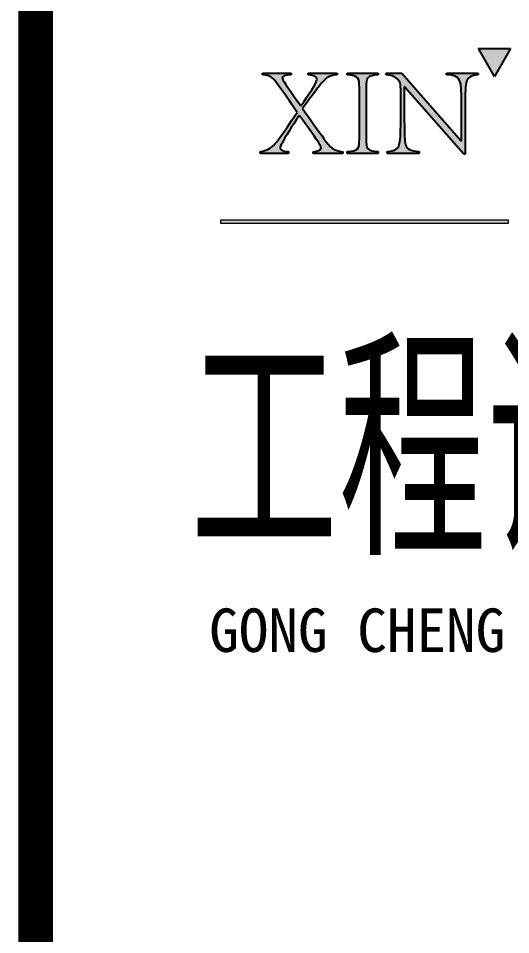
# Model space of a CAD drawing. Extents: x -266287 to 275962, y -324567 to 363765.
# Drawn here: x -82279 to -79564, y 93188 to 98239 of the extents above; entities that cross this region are included whole.
import ezdxf

# ---------------------------------------------------------------- set-up
doc = ezdxf.new("R2010")
doc.units = 0
doc.header["$LTSCALE"] = 1000
doc.layers.get('0').update_dxf_attribs({"linetype": 'CONTINUOUS'})
doc.layers.add('0-TK', color=4, linetype='CONTINUOUS')
doc.layers.add('图层 1', color=7, linetype='CONTINUOUS')
doc.styles.add('-黑体', font='simhei.ttf', dxfattribs={"width": 0.8})

msp = doc.modelspace()

# ---------------------------------------------------------------- hatches: boundary and pattern name
for points in [[(-79565.16342, 98072.10302), (-79653.59902, 97918.69292), (-79742.13797, 98072.10302)], [(-81162.96425, 97128.97368), (-79578.18588, 97128.97368), (-79578.18588, 97107.54519), (-81162.96425, 97107.54519)]]:
    msp.add_hatch(color=256).paths.add_polyline_path(points)
h = msp.add_hatch(color=256)
edge = h.paths.add_edge_path()
edge.add_spline(control_points=[(-80245.91428, 97494.77392), (-80245.91428, 97494.77392), (-80245.91428, 97504.69579), (-80245.91428, 97504.69579)], knot_values=[25, 25, 25, 25, 26, 26, 26, 26], degree=3, periodic=0)
edge.add_spline(control_points=[(-80245.91428, 97504.69579), (-80204.15973, 97507.52077), (-80184.31598, 97521.71457), (-80178.66602, 97541.48941)], knot_values=[0, 0, 0, 0, 1, 1, 1, 1], degree=3, periodic=0)
edge.add_spline(control_points=[(-80178.66602, 97541.48941), (-80173.01606, 97562.74565), (-80170.88011, 97601.67523), (-80170.88011, 97673.16096)], knot_values=[1, 1, 1, 1, 2, 2, 2, 2], degree=3, periodic=0)
edge.add_spline(control_points=[(-80170.88011, 97673.16096), (-80170.88011, 97673.16096), (-80170.88011, 97826.77777), (-80170.88011, 97826.77777)], knot_values=[2, 2, 2, 2, 3, 3, 3, 3], degree=3, periodic=0)
edge.add_spline(control_points=[(-80170.88011, 97826.77777), (-80170.88011, 97889.78857), (-80174.42855, 97886.24012), (-80187.17541, 97901.81195)], knot_values=[3, 3, 3, 3, 4, 4, 4, 4], degree=3, periodic=0)
edge.add_spline(control_points=[(-80187.17541, 97901.81195), (-80199.19879, 97915.97129), (-80214.04715, 97923.75721), (-80251.56424, 97927.99468)], knot_values=[4, 4, 4, 4, 5, 5, 5, 5], degree=3, periodic=0)
edge.add_spline(control_points=[(-80251.56424, 97927.99468), (-80251.56424, 97927.99468), (-80251.56424, 97937.91655), (-80251.56424, 97937.91655)], knot_values=[5, 5, 5, 5, 6, 6, 6, 6], degree=3, periodic=0)
edge.add_spline(control_points=[(-80251.56424, 97937.91655), (-80251.56424, 97937.91655), (-80164.50668, 97937.91655), (-80164.50668, 97937.91655)], knot_values=[6, 6, 6, 6, 7, 7, 7, 7], degree=3, periodic=0)
edge.add_spline(control_points=[(-80164.50668, 97937.91655), (-80164.50668, 97937.91655), (-79837.49822, 97564.15814), (-79837.49822, 97564.15814)], knot_values=[7, 7, 7, 7, 8, 8, 8, 8], degree=3, periodic=0)
edge.add_spline(control_points=[(-79837.49822, 97564.15814), (-79837.49822, 97564.15814), (-79835.36226, 97564.15814), (-79835.36226, 97564.15814)], knot_values=[8, 8, 8, 8, 9, 9, 9, 9], degree=3, periodic=0)
edge.add_spline(control_points=[(-79835.36226, 97564.15814), (-79835.36226, 97564.15814), (-79835.36226, 97765.90293), (-79835.36226, 97765.90293)], knot_values=[9, 9, 9, 9, 10, 10, 10, 10], degree=3, periodic=0)
edge.add_spline(control_points=[(-79835.36226, 97765.90293), (-79835.36226, 97903.91346), (-79836.05128, 97922.34472), (-79918.87137, 97927.99468)], knot_values=[10, 10, 10, 10, 11, 11, 11, 11], degree=3, periodic=0)
edge.add_spline(control_points=[(-79918.87137, 97927.99468), (-79918.87137, 97927.99468), (-79918.87137, 97937.91655), (-79918.87137, 97937.91655)], knot_values=[11, 11, 11, 11, 12, 12, 12, 12], degree=3, periodic=0)
edge.add_spline(control_points=[(-79918.87137, 97937.91655), (-79918.87137, 97937.91655), (-79743.34376, 97937.91655), (-79743.34376, 97937.91655)], knot_values=[12, 12, 12, 12, 13, 13, 13, 13], degree=3, periodic=0)
edge.add_spline(control_points=[(-79743.34376, 97937.91655), (-79743.34376, 97937.91655), (-79743.34376, 97927.99468), (-79743.34376, 97927.99468)], knot_values=[13, 13, 13, 13, 14, 14, 14, 14], degree=3, periodic=0)
edge.add_spline(control_points=[(-79743.34376, 97927.99468), (-79784.37484, 97924.44623), (-79802.08263, 97911.01036), (-79808.45606, 97890.47759)], knot_values=[14, 14, 14, 14, 15, 15, 15, 15], degree=3, periodic=0)
edge.add_spline(control_points=[(-79808.45606, 97890.47759), (-79814.82949, 97868.56678), (-79815.55296, 97832.46218), (-79815.55296, 97765.90293)], knot_values=[15, 15, 15, 15, 16, 16, 16, 16], degree=3, periodic=0)
edge.add_spline(control_points=[(-79815.55296, 97765.90293), (-79815.55296, 97765.90293), (-79815.55296, 97489.81298), (-79815.55296, 97489.81298)], knot_values=[16, 16, 16, 16, 17, 17, 17, 17], degree=3, periodic=0)
edge.add_spline(control_points=[(-79815.55296, 97489.81298), (-79815.55296, 97489.81298), (-79823.33887, 97489.81298), (-79823.33887, 97489.81298)], knot_values=[17, 17, 17, 17, 18, 18, 18, 18], degree=3, periodic=0)
edge.add_spline(control_points=[(-79823.33887, 97489.81298), (-79823.33887, 97489.81298), (-80149.65832, 97861.46988), (-80149.65832, 97861.46988)], knot_values=[18, 18, 18, 18, 19, 19, 19, 19], degree=3, periodic=0)
edge.add_spline(control_points=[(-80149.65832, 97861.46988), (-80149.65832, 97861.46988), (-80151.07081, 97861.46988), (-80151.07081, 97861.46988)], knot_values=[19, 19, 19, 19, 20, 20, 20, 20], degree=3, periodic=0)
edge.add_spline(control_points=[(-80151.07081, 97861.46988), (-80151.07081, 97861.46988), (-80151.07081, 97673.16096), (-80151.07081, 97673.16096)], knot_values=[20, 20, 20, 20, 21, 21, 21, 21], degree=3, periodic=0)
edge.add_spline(control_points=[(-80151.07081, 97673.16096), (-80150.34734, 97601.67523), (-80149.65832, 97562.74565), (-80144.69738, 97542.93635)], knot_values=[21, 21, 21, 21, 22, 22, 22, 22], degree=3, periodic=0)
edge.add_spline(control_points=[(-80144.69738, 97542.93635), (-80138.32395, 97520.95665), (-80117.10216, 97508.24424), (-80069.6632, 97504.69579)], knot_values=[22, 22, 22, 22, 23, 23, 23, 23], degree=3, periodic=0)
edge.add_spline(control_points=[(-80069.6632, 97504.69579), (-80069.6632, 97504.69579), (-80069.6632, 97494.77392), (-80069.6632, 97494.77392)], knot_values=[23, 23, 23, 23, 24, 24, 24, 24], degree=3, periodic=0)
edge.add_spline(control_points=[(-80069.6632, 97494.77392), (-80069.6632, 97494.77392), (-80245.91428, 97494.77392), (-80245.91428, 97494.77392)], knot_values=[24, 24, 24, 24, 25, 25, 25, 25], degree=3, periodic=0)
edge = h.paths.add_edge_path()
edge.add_spline(control_points=[(-80466.02144, 97494.77392), (-80466.02144, 97494.77392), (-80466.02144, 97504.69579), (-80466.02144, 97504.69579)], knot_values=[11, 11, 11, 11, 12, 12, 12, 12], degree=3, periodic=0)
edge.add_spline(control_points=[(-80466.02144, 97504.69579), (-80404.45758, 97507.52077), (-80398.77317, 97519.57861), (-80398.77317, 97575.49251)], knot_values=[0, 0, 0, 0, 1, 1, 1, 1], degree=3, periodic=0)
edge.add_spline(control_points=[(-80398.77317, 97575.49251), (-80398.77317, 97575.49251), (-80398.77317, 97857.19796), (-80398.77317, 97857.19796)], knot_values=[1, 1, 1, 1, 2, 2, 2, 2], degree=3, periodic=0)
edge.add_spline(control_points=[(-80398.77317, 97857.19796), (-80398.77317, 97912.42285), (-80404.45758, 97924.44623), (-80466.02144, 97927.99468)], knot_values=[2, 2, 2, 2, 3, 3, 3, 3], degree=3, periodic=0)
edge.add_spline(control_points=[(-80466.02144, 97927.99468), (-80466.02144, 97927.99468), (-80466.02144, 97937.91655), (-80466.02144, 97937.91655)], knot_values=[3, 3, 3, 3, 4, 4, 4, 4], degree=3, periodic=0)
edge.add_spline(control_points=[(-80466.02144, 97937.91655), (-80466.02144, 97937.91655), (-80294.73129, 97937.91655), (-80294.73129, 97937.91655)], knot_values=[4, 4, 4, 4, 5, 5, 5, 5], degree=3, periodic=0)
edge.add_spline(control_points=[(-80294.73129, 97937.91655), (-80294.73129, 97937.91655), (-80294.73129, 97927.99468), (-80294.73129, 97927.99468)], knot_values=[5, 5, 5, 5, 6, 6, 6, 6], degree=3, periodic=0)
edge.add_spline(control_points=[(-80294.73129, 97927.99468), (-80355.60613, 97924.44623), (-80361.97955, 97912.42285), (-80361.97955, 97857.19796)], knot_values=[6, 6, 6, 6, 7, 7, 7, 7], degree=3, periodic=0)
edge.add_spline(control_points=[(-80361.97955, 97857.19796), (-80361.97955, 97857.19796), (-80361.97955, 97575.49251), (-80361.97955, 97575.49251)], knot_values=[7, 7, 7, 7, 8, 8, 8, 8], degree=3, periodic=0)
edge.add_spline(control_points=[(-80361.97955, 97575.49251), (-80361.97955, 97519.57861), (-80355.60613, 97507.52077), (-80294.73129, 97504.69579)], knot_values=[8, 8, 8, 8, 9, 9, 9, 9], degree=3, periodic=0)
edge.add_spline(control_points=[(-80294.73129, 97504.69579), (-80294.73129, 97504.69579), (-80294.73129, 97494.77392), (-80294.73129, 97494.77392)], knot_values=[9, 9, 9, 9, 10, 10, 10, 10], degree=3, periodic=0)
edge.add_spline(control_points=[(-80294.73129, 97494.77392), (-80294.73129, 97494.77392), (-80466.02144, 97494.77392), (-80466.02144, 97494.77392)], knot_values=[10, 10, 10, 10, 11, 11, 11, 11], degree=3, periodic=0)
edge = h.paths.add_edge_path()
edge.add_spline(control_points=[(-80932.41846, 97927.99468), (-80932.41846, 97927.99468), (-80932.41846, 97937.91655), (-80932.41846, 97937.91655)], knot_values=[30, 30, 30, 30, 31, 31, 31, 31], degree=3, periodic=0)
edge.add_spline(control_points=[(-80932.41846, 97937.91655), (-80932.41846, 97937.91655), (-80775.25321, 97937.91655), (-80775.25321, 97937.91655)], knot_values=[0, 0, 0, 0, 1, 1, 1, 1], degree=3, periodic=0)
edge.add_spline(control_points=[(-80775.25321, 97937.91655), (-80775.25321, 97937.91655), (-80775.25321, 97927.99468), (-80775.25321, 97927.99468)], knot_values=[1, 1, 1, 1, 2, 2, 2, 2], degree=3, periodic=0)
edge.add_spline(control_points=[(-80775.25321, 97927.99468), (-80810.66879, 97924.44623), (-80824.10466, 97920.93223), (-80824.10466, 97911.01036), (-80824.10466, 97906.04942), (-80820.55621, 97898.98697), (-80814.18279, 97889.78857)], knot_values=[2, 2, 2, 2, 3, 3, 3, 4, 4, 4, 4], degree=3, periodic=0)
edge.add_spline(control_points=[(-80814.18279, 97889.78857), (-80789.41255, 97849.41205), (-80756.16738, 97804.83251), (-80721.47527, 97757.428)], knot_values=[4, 4, 4, 4, 5, 5, 5, 5], degree=3, periodic=0)
edge.add_spline(control_points=[(-80721.47527, 97757.428), (-80679.72071, 97816.16688), (-80632.97076, 97883.38069), (-80632.97076, 97904.63693), (-80632.97076, 97918.10725), (-80647.13011, 97923.75721), (-80681.82222, 97927.99468)], knot_values=[5, 5, 5, 5, 6, 6, 6, 7, 7, 7, 7], degree=3, periodic=0)
edge.add_spline(control_points=[(-80681.82222, 97927.99468), (-80681.82222, 97927.99468), (-80681.82222, 97937.91655), (-80681.82222, 97937.91655)], knot_values=[7, 7, 7, 7, 8, 8, 8, 8], degree=3, periodic=0)
edge.add_spline(control_points=[(-80681.82222, 97937.91655), (-80681.82222, 97937.91655), (-80520.45394, 97937.91655), (-80520.45394, 97937.91655)], knot_values=[8, 8, 8, 8, 9, 9, 9, 9], degree=3, periodic=0)
edge.add_spline(control_points=[(-80520.45394, 97937.91655), (-80520.45394, 97937.91655), (-80520.45394, 97927.99468), (-80520.45394, 97927.99468)], knot_values=[9, 9, 9, 9, 10, 10, 10, 10], degree=3, periodic=0)
edge.add_spline(control_points=[(-80520.45394, 97927.99468), (-80574.95535, 97921.62125), (-80586.25527, 97907.49636), (-80618.84587, 97867.80886)], knot_values=[10, 10, 10, 10, 11, 11, 11, 11], degree=3, periodic=0)
edge.add_spline(control_points=[(-80618.84587, 97867.80886), (-80628.7333, 97855.09646), (-80652.09104, 97824.67626), (-80712.27686, 97741.85617)], knot_values=[11, 11, 11, 11, 12, 12, 12, 12], degree=3, periodic=0)
edge.add_spline(control_points=[(-80712.27686, 97741.85617), (-80669.07536, 97680.25786), (-80623.08334, 97615.83458), (-80592.62869, 97574.08002)], knot_values=[12, 12, 12, 12, 13, 13, 13, 13], degree=3, periodic=0)
edge.add_spline(control_points=[(-80592.62869, 97574.08002), (-80560.79601, 97528.74256), (-80540.95226, 97508.96771), (-80490.72277, 97504.00678)], knot_values=[13, 13, 13, 13, 14, 14, 14, 14], degree=3, periodic=0)
edge.add_spline(control_points=[(-80490.72277, 97504.00678), (-80490.72277, 97504.00678), (-80490.72277, 97494.77392), (-80490.72277, 97494.77392)], knot_values=[14, 14, 14, 14, 15, 15, 15, 15], degree=3, periodic=0)
edge.add_spline(control_points=[(-80490.72277, 97494.77392), (-80490.72277, 97494.77392), (-80654.227, 97494.77392), (-80654.227, 97494.77392)], knot_values=[15, 15, 15, 15, 16, 16, 16, 16], degree=3, periodic=0)
edge.add_spline(control_points=[(-80654.227, 97494.77392), (-80654.227, 97494.77392), (-80654.227, 97504.00678), (-80654.227, 97504.00678)], knot_values=[16, 16, 16, 16, 17, 17, 17, 17], degree=3, periodic=0)
edge.add_spline(control_points=[(-80654.227, 97504.00678), (-80625.90832, 97507.52077), (-80610.33649, 97512.48171), (-80610.33649, 97525.22856), (-80610.33649, 97530.1895), (-80612.47244, 97535.15044), (-80615.98644, 97542.21288)], knot_values=[17, 17, 17, 17, 18, 18, 18, 19, 19, 19, 19], degree=3, periodic=0)
edge.add_spline(control_points=[(-80615.98644, 97542.21288), (-80635.83019, 97573.35655), (-80689.60813, 97649.1142), (-80730.67367, 97704.30463)], knot_values=[19, 19, 19, 19, 20, 20, 20, 20], degree=3, periodic=0)
edge.add_spline(control_points=[(-80730.67367, 97704.30463), (-80773.84072, 97639.88134), (-80803.57189, 97588.92838), (-80829.0656, 97545.76133)], knot_values=[20, 20, 20, 20, 21, 21, 21, 21], degree=3, periodic=0)
edge.add_spline(control_points=[(-80829.0656, 97545.76133), (-80833.30307, 97537.2864), (-80836.12804, 97530.87852), (-80836.12804, 97525.91758), (-80836.12804, 97513.17073), (-80822.69217, 97507.52077), (-80789.41255, 97504.69579)], knot_values=[21, 21, 21, 21, 22, 22, 22, 23, 23, 23, 23], degree=3, periodic=0)
edge.add_spline(control_points=[(-80789.41255, 97504.69579), (-80789.41255, 97504.69579), (-80789.41255, 97494.77392), (-80789.41255, 97494.77392)], knot_values=[23, 23, 23, 23, 24, 24, 24, 24], degree=3, periodic=0)
edge.add_spline(control_points=[(-80789.41255, 97494.77392), (-80789.41255, 97494.77392), (-80946.5778, 97494.77392), (-80946.5778, 97494.77392)], knot_values=[24, 24, 24, 24, 25, 25, 25, 25], degree=3, periodic=0)
edge.add_spline(control_points=[(-80946.5778, 97494.77392), (-80946.5778, 97494.77392), (-80946.5778, 97504.69579), (-80946.5778, 97504.69579)], knot_values=[25, 25, 25, 25, 26, 26, 26, 26], degree=3, periodic=0)
edge.add_spline(control_points=[(-80946.5778, 97504.69579), (-80904.7888, 97509.65673), (-80886.39199, 97523.81607), (-80865.1702, 97547.17382)], knot_values=[26, 26, 26, 26, 27, 27, 27, 27], degree=3, periodic=0)
edge.add_spline(control_points=[(-80865.1702, 97547.17382), (-80858.0733, 97552.85823), (-80826.92964, 97595.30181), (-80741.28456, 97720.59993)], knot_values=[27, 27, 27, 27, 28, 28, 28, 28], degree=3, periodic=0)
edge.add_spline(control_points=[(-80741.28456, 97720.59993), (-80781.62663, 97780.06228), (-80820.55621, 97837.38867), (-80837.54053, 97858.64491)], knot_values=[28, 28, 28, 28, 29, 29, 29, 29], degree=3, periodic=0)
edge.add_spline(control_points=[(-80837.54053, 97858.64491), (-80872.95611, 97909.59787), (-80877.91705, 97921.62125), (-80932.41846, 97927.99468)], knot_values=[29, 29, 29, 29, 30, 30, 30, 30], degree=3, periodic=0)

# ---------------------------------------------------------------- linework, layer by layer
for p, q in [((-79653.59902, 97918.69292), (-79742.13797, 98072.10302)), ((-79742.13797, 98072.10302), (-79565.16342, 98072.10302)), ((-79565.16342, 98072.10302), (-79653.59902, 97918.69292))]:
    msp.add_line(p, q)
at = {"lineweight": 0}
for p, q in [((-81162.96425, 97128.97368), (-79578.18588, 97128.97368)), ((-79578.18588, 97107.54519), (-81162.96425, 97107.54519)), ((-79578.18588, 97128.97368), (-79578.18588, 97107.54519))]:
    msp.add_line(p, q, dxfattribs=at)
for points in [[(-80932.41846, 97937.91655), (-80932.41846, 97937.91655), (-80775.25321, 97937.91655), (-80775.25321, 97937.91655)], [(-80932.41846, 97927.99468), (-80932.41846, 97927.99468), (-80932.41846, 97937.91655), (-80932.41846, 97937.91655)], [(-80837.54053, 97858.64491), (-80872.95611, 97909.59787), (-80877.91705, 97921.62125), (-80932.41846, 97927.99468)], [(-80775.25321, 97937.91655), (-80775.25321, 97937.91655), (-80775.25321, 97927.99468), (-80775.25321, 97927.99468)], [(-80681.82222, 97927.99468), (-80681.82222, 97927.99468), (-80681.82222, 97937.91655), (-80681.82222, 97937.91655)], [(-80681.82222, 97937.91655), (-80681.82222, 97937.91655), (-80520.45394, 97937.91655), (-80520.45394, 97937.91655)], [(-80520.45394, 97927.99468), (-80574.95535, 97921.62125), (-80586.25527, 97907.49636), (-80618.84587, 97867.80886)], [(-80520.45394, 97937.91655), (-80520.45394, 97937.91655), (-80520.45394, 97927.99468), (-80520.45394, 97927.99468)], [(-80466.02144, 97927.99468), (-80466.02144, 97927.99468), (-80466.02144, 97937.91655), (-80466.02144, 97937.91655)], [(-80466.02144, 97937.91655), (-80466.02144, 97937.91655), (-80294.73129, 97937.91655), (-80294.73129, 97937.91655)], [(-80398.77317, 97857.19796), (-80398.77317, 97912.42285), (-80404.45758, 97924.44623), (-80466.02144, 97927.99468)], [(-80294.73129, 97927.99468), (-80355.60613, 97924.44623), (-80361.97955, 97912.42285), (-80361.97955, 97857.19796)], [(-80294.73129, 97937.91655), (-80294.73129, 97937.91655), (-80294.73129, 97927.99468), (-80294.73129, 97927.99468)], [(-80251.56424, 97927.99468), (-80251.56424, 97927.99468), (-80251.56424, 97937.91655), (-80251.56424, 97937.91655)], [(-80251.56424, 97937.91655), (-80251.56424, 97937.91655), (-80164.50668, 97937.91655), (-80164.50668, 97937.91655)], [(-80187.17541, 97901.81195), (-80199.19879, 97915.97129), (-80214.04715, 97923.75721), (-80251.56424, 97927.99468)], [(-80170.88011, 97826.77777), (-80170.88011, 97889.78857), (-80174.42855, 97886.24012), (-80187.17541, 97901.81195)], [(-80164.50668, 97937.91655), (-80164.50668, 97937.91655), (-79837.49822, 97564.15814), (-79837.49822, 97564.15814)], [(-79918.87137, 97927.99468), (-79918.87137, 97927.99468), (-79918.87137, 97937.91655), (-79918.87137, 97937.91655)], [(-79918.87137, 97937.91655), (-79918.87137, 97937.91655), (-79743.34376, 97937.91655), (-79743.34376, 97937.91655)], [(-79835.36226, 97765.90293), (-79835.36226, 97903.91346), (-79836.05128, 97922.34472), (-79918.87137, 97927.99468)], [(-79743.34376, 97927.99468), (-79784.37484, 97924.44623), (-79802.08263, 97911.01036), (-79808.45606, 97890.47759)], [(-79743.34376, 97937.91655), (-79743.34376, 97937.91655), (-79743.34376, 97927.99468), (-79743.34376, 97927.99468)], [(-80741.28456, 97720.59993), (-80781.62663, 97780.06228), (-80820.55621, 97837.38867), (-80837.54053, 97858.64491)], [(-80814.18279, 97889.78857), (-80789.41255, 97849.41205), (-80756.16738, 97804.83251), (-80721.47527, 97757.428)], [(-80618.84587, 97867.80886), (-80628.7333, 97855.09646), (-80652.09104, 97824.67626), (-80712.27686, 97741.85617)], [(-80398.77317, 97575.49251), (-80398.77317, 97575.49251), (-80398.77317, 97857.19796), (-80398.77317, 97857.19796)], [(-80361.97955, 97857.19796), (-80361.97955, 97857.19796), (-80361.97955, 97575.49251), (-80361.97955, 97575.49251)], [(-80149.65832, 97861.46988), (-80149.65832, 97861.46988), (-80151.07081, 97861.46988), (-80151.07081, 97861.46988)], [(-80151.07081, 97861.46988), (-80151.07081, 97861.46988), (-80151.07081, 97673.16096), (-80151.07081, 97673.16096)], [(-79823.33887, 97489.81298), (-79823.33887, 97489.81298), (-80149.65832, 97861.46988), (-80149.65832, 97861.46988)], [(-79808.45606, 97890.47759), (-79814.82949, 97868.56678), (-79815.55296, 97832.46218), (-79815.55296, 97765.90293)], [(-80170.88011, 97673.16096), (-80170.88011, 97673.16096), (-80170.88011, 97826.77777), (-80170.88011, 97826.77777)], [(-79835.36226, 97564.15814), (-79835.36226, 97564.15814), (-79835.36226, 97765.90293), (-79835.36226, 97765.90293)], [(-79815.55296, 97765.90293), (-79815.55296, 97765.90293), (-79815.55296, 97489.81298), (-79815.55296, 97489.81298)], [(-80865.1702, 97547.17382), (-80858.0733, 97552.85823), (-80826.92964, 97595.30181), (-80741.28456, 97720.59993)], [(-80730.67367, 97704.30463), (-80773.84072, 97639.88134), (-80803.57189, 97588.92838), (-80829.0656, 97545.76133)], [(-80615.98644, 97542.21288), (-80635.83019, 97573.35655), (-80689.60813, 97649.1142), (-80730.67367, 97704.30463)], [(-80712.27686, 97741.85617), (-80669.07536, 97680.25786), (-80623.08334, 97615.83458), (-80592.62869, 97574.08002)], [(-80178.66602, 97541.48941), (-80173.01606, 97562.74565), (-80170.88011, 97601.67523), (-80170.88011, 97673.16096)], [(-80151.07081, 97673.16096), (-80150.34734, 97601.67523), (-80149.65832, 97562.74565), (-80144.69738, 97542.93635)], [(-80946.5778, 97504.69579), (-80904.7888, 97509.65673), (-80886.39199, 97523.81607), (-80865.1702, 97547.17382)], [(-80592.62869, 97574.08002), (-80560.79601, 97528.74256), (-80540.95226, 97508.96771), (-80490.72277, 97504.00678)], [(-80466.02144, 97504.69579), (-80404.45758, 97507.52077), (-80398.77317, 97519.57861), (-80398.77317, 97575.49251)], [(-80361.97955, 97575.49251), (-80361.97955, 97519.57861), (-80355.60613, 97507.52077), (-80294.73129, 97504.69579)], [(-79837.49822, 97564.15814), (-79837.49822, 97564.15814), (-79835.36226, 97564.15814), (-79835.36226, 97564.15814)], [(-80946.5778, 97494.77392), (-80946.5778, 97494.77392), (-80946.5778, 97504.69579), (-80946.5778, 97504.69579)], [(-80789.41255, 97504.69579), (-80789.41255, 97504.69579), (-80789.41255, 97494.77392), (-80789.41255, 97494.77392)], [(-80654.227, 97494.77392), (-80654.227, 97494.77392), (-80654.227, 97504.00678), (-80654.227, 97504.00678)], [(-80490.72277, 97504.00678), (-80490.72277, 97504.00678), (-80490.72277, 97494.77392), (-80490.72277, 97494.77392)], [(-80466.02144, 97494.77392), (-80466.02144, 97494.77392), (-80466.02144, 97504.69579), (-80466.02144, 97504.69579)], [(-80294.73129, 97504.69579), (-80294.73129, 97504.69579), (-80294.73129, 97494.77392), (-80294.73129, 97494.77392)], [(-80245.91428, 97504.69579), (-80204.15973, 97507.52077), (-80184.31598, 97521.71457), (-80178.66602, 97541.48941)], [(-80245.91428, 97494.77392), (-80245.91428, 97494.77392), (-80245.91428, 97504.69579), (-80245.91428, 97504.69579)], [(-80144.69738, 97542.93635), (-80138.32395, 97520.95665), (-80117.10216, 97508.24424), (-80069.6632, 97504.69579)], [(-80069.6632, 97504.69579), (-80069.6632, 97504.69579), (-80069.6632, 97494.77392), (-80069.6632, 97494.77392)], [(-80789.41255, 97494.77392), (-80789.41255, 97494.77392), (-80946.5778, 97494.77392), (-80946.5778, 97494.77392)], [(-80490.72277, 97494.77392), (-80490.72277, 97494.77392), (-80654.227, 97494.77392), (-80654.227, 97494.77392)], [(-80294.73129, 97494.77392), (-80294.73129, 97494.77392), (-80466.02144, 97494.77392), (-80466.02144, 97494.77392)], [(-80069.6632, 97494.77392), (-80069.6632, 97494.77392), (-80245.91428, 97494.77392), (-80245.91428, 97494.77392)], [(-79815.55296, 97489.81298), (-79815.55296, 97489.81298), (-79823.33887, 97489.81298), (-79823.33887, 97489.81298)]]:
    msp.add_open_spline(points, degree=3)
for points, knots in [([(-80775.25321, 97927.99468), (-80810.66879, 97924.44623), (-80824.10466, 97920.93223), (-80824.10466, 97911.01036), (-80824.10466, 97906.04942), (-80820.55621, 97898.98697), (-80814.18279, 97889.78857)], [2, 2, 2, 2, 3, 3, 3, 4, 4, 4, 4]), ([(-80721.47527, 97757.428), (-80679.72071, 97816.16688), (-80632.97076, 97883.38069), (-80632.97076, 97904.63693), (-80632.97076, 97918.10725), (-80647.13011, 97923.75721), (-80681.82222, 97927.99468)], [5, 5, 5, 5, 6, 6, 6, 7, 7, 7, 7]), ([(-80829.0656, 97545.76133), (-80833.30307, 97537.2864), (-80836.12804, 97530.87852), (-80836.12804, 97525.91758), (-80836.12804, 97513.17073), (-80822.69217, 97507.52077), (-80789.41255, 97504.69579)], [21, 21, 21, 21, 22, 22, 22, 23, 23, 23, 23]), ([(-80654.227, 97504.00678), (-80625.90832, 97507.52077), (-80610.33649, 97512.48171), (-80610.33649, 97525.22856), (-80610.33649, 97530.1895), (-80612.47244, 97535.15044), (-80615.98644, 97542.21288)], [17, 17, 17, 17, 18, 18, 18, 19, 19, 19, 19])]:
    msp.add_open_spline(points, degree=3, knots=knots)
at = {"layer": '0-TK', "const_width": 191.9817}
msp.add_lwpolyline([(-82183.49798, 28433.30504), (-82183.49798, 108433.30504)], dxfattribs=at)
at = {"layer": '图层 1', "lineweight": 0}
msp.add_line((-81162.96425, 97107.54519), (-81162.96425, 97128.97368), dxfattribs=at)

# ---------------------------------------------------------------- texts
at = {"style": '-黑体', "width": 0.6}
msp.add_text('工程设计有限公司', height=1000, dxfattribs=at).set_placement((-81332.9202, 95387.79139))
at = {"style": '-黑体'}
msp.add_text(' GONG CHENG SHE JI YOU XIAN GONG SI ', height=240, dxfattribs=at).set_placement((-81390.12967, 94745.99891))

doc.saveas('drawing.dxf')
